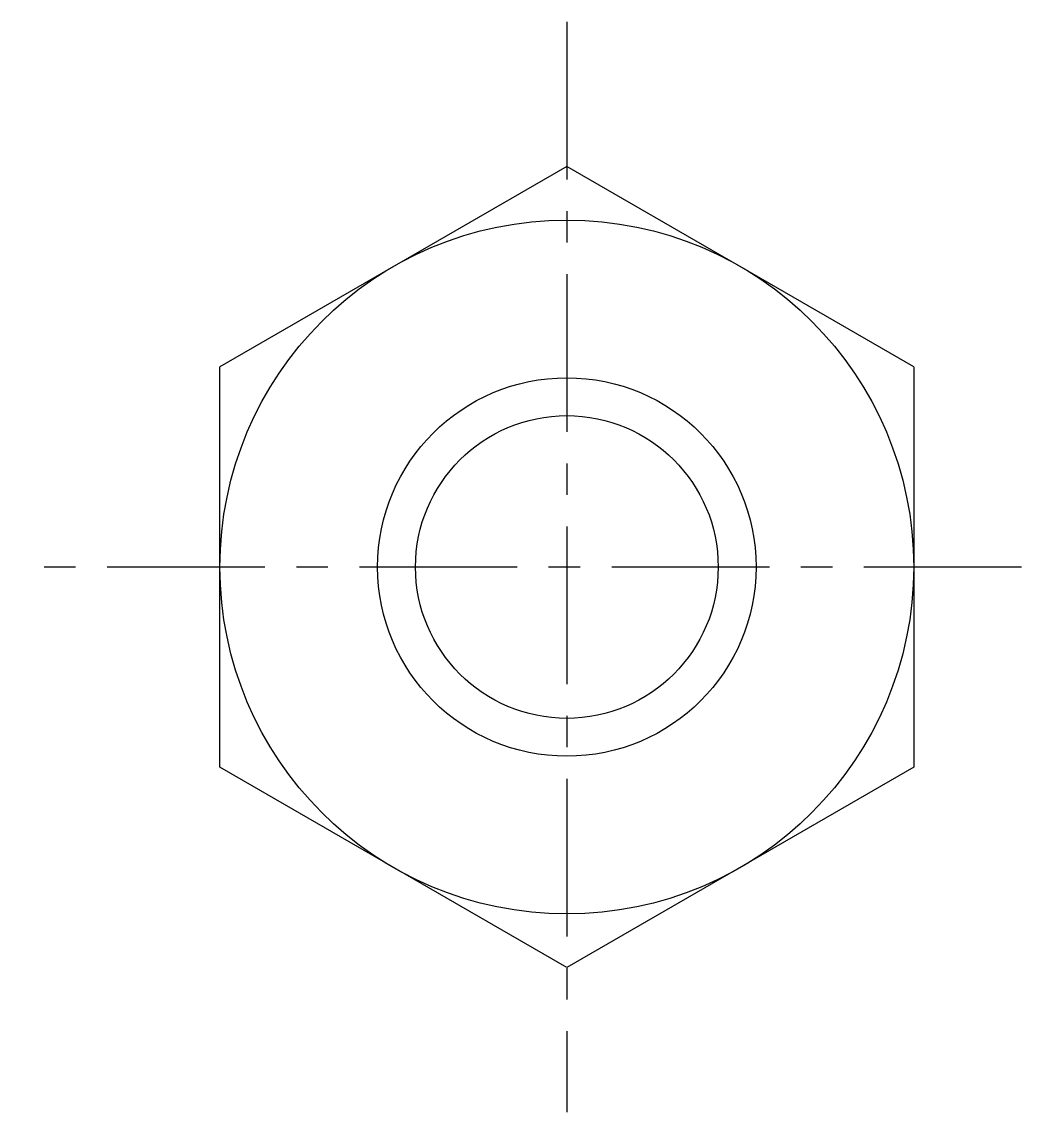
# Model space of a CAD drawing. Extents: x 56 to 259, y 61 to 128.
# Drawn here: x 60.3 to 68.26, y 107.05 to 115.69 of the extents above; entities that cross this region are included whole.
import ezdxf

# ---------------------------------------------------------------- set-up
doc = ezdxf.new("R2010")
doc.units = 0
doc.linetypes.add('CENTER', pattern=[2, 1.25, -0.25, 0.25, -0.25])
doc.layers.get('0').update_dxf_attribs({"linetype": 'CONTINUOUS'})
doc.layers.add('CENTER', color=1, linetype='CENTER')

msp = doc.modelspace()

# ---------------------------------------------------------------- linework, layer by layer
at = {"color": 7, "linetype": 'CONTINUOUS'}
for p, q in [((64.6195, 114.5481), (61.8695, 112.9604)), ((67.3695, 112.9604), (64.6195, 114.5481)), ((61.8695, 109.785), (61.8695, 112.9604)), ((67.3695, 112.9604), (67.3695, 109.785)), ((64.6195, 108.1973), (61.8695, 109.785)), ((67.3695, 109.785), (64.6195, 108.1973))]:
    msp.add_line(p, q, dxfattribs=at)
for radius in [2.75, 1.2]:
    msp.add_circle((64.6195, 111.3727), radius, dxfattribs=at)
at = {"color": 3, "linetype": 'CONTINUOUS'}
msp.add_circle((64.6195, 111.3727), 1.5, dxfattribs=at)
at = {"layer": 'CENTER', "color": 1, "linetype": 'CENTER'}
for p, q in [((64.6195, 115.6941), (64.6195, 107.0513)), ((76.225, 111.3727), (60.2981, 111.3727))]:
    msp.add_line(p, q, dxfattribs=at)

doc.saveas('drawing.dxf')
